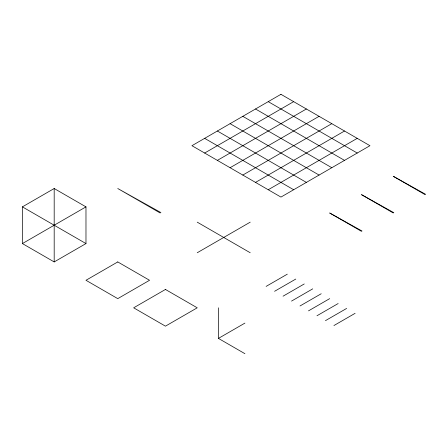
<?xml version="1.0" encoding="UTF-8"?>
<svg xmlns="http://www.w3.org/2000/svg" width="448" height="448" viewBox="0 0 448 448"><rect width="100%" height="100%" fill="white"/><g stroke="black" fill="none" stroke-linecap="round" stroke-linejoin="round"><path stroke-width="0.67" d="M22.4 206.87L54.186 188.518L85.977 206.87L85.977 243.578L54.186 261.929L22.4 243.578L22.4 206.87L85.977 243.578M22.4 243.578L85.977 206.87M204.652 153.037L293.658 101.651M217.37 160.378L306.376 108.987M230.082 167.72L319.088 116.329M242.799 175.062L331.806 123.67M255.511 182.403L344.518 131.012M268.229 189.739L357.235 138.354M197.238 252.75L250.214 222.163M266.112 286.401L287.302 274.165M274.585 291.295L295.781 279.059M283.063 296.19L304.254 283.954M218.428 307.81L218.428 338.397L244.916 323.103M291.542 301.084L312.732 288.848M300.014 305.973L321.21 293.742M308.493 310.867L329.683 298.637M316.971 315.762L338.162 303.531M325.45 320.656L346.64 308.42M333.922 325.55L355.118 313.314M425.6 194.314L393.26 176.282L425.051 194.634M393.814 212.666L361.474 194.634L393.26 212.99M362.023 231.017L329.683 212.99L361.474 231.342M160.882 212.559L117.762 188.518L160.149 212.99M268.229 101.651L357.235 153.037M255.511 108.987L344.518 160.378M242.799 116.329L331.806 167.72M230.082 123.67L319.088 175.062M217.37 131.012L306.376 182.403M204.652 138.354L293.658 189.739M197.238 222.163L250.214 252.75M218.428 338.397L244.916 353.69M54.186 188.518L54.186 261.929M280.946 94.31L191.934 145.695L280.946 197.081L369.953 145.695L280.946 94.31M117.762 261.929L85.977 280.28L117.762 298.637L149.554 280.28L117.762 261.929M165.446 289.458L133.661 307.81L165.446 326.161L197.238 307.81L165.446 289.458"/></g></svg>
